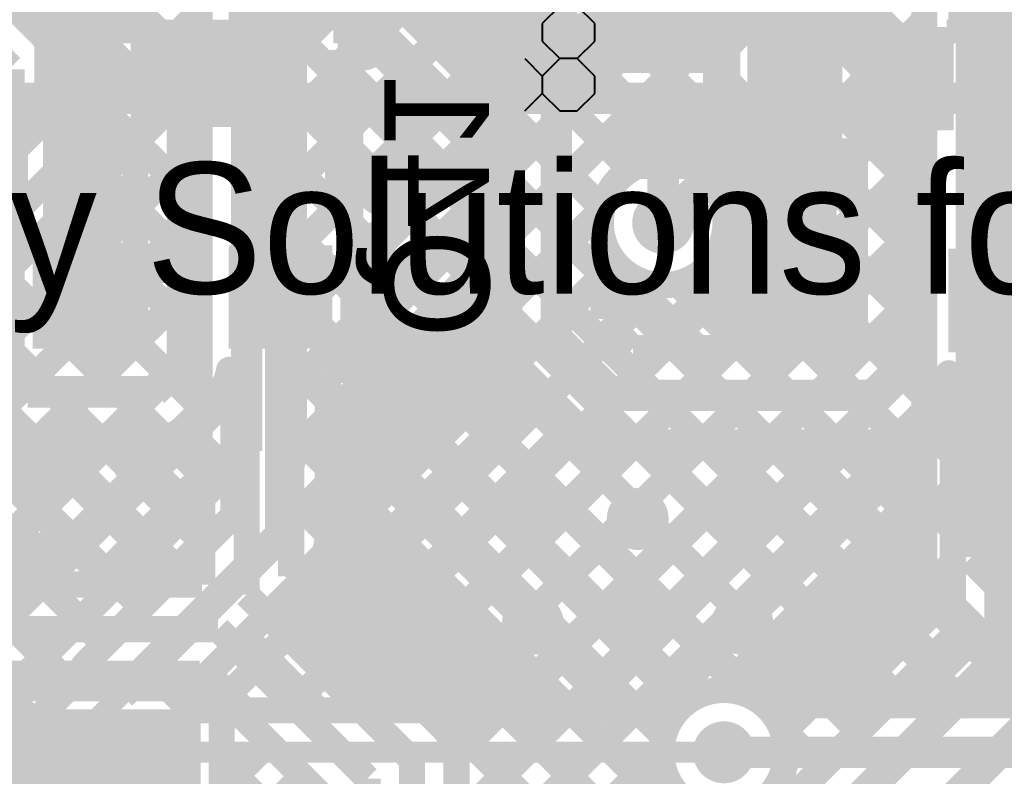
# Model space of a CAD drawing. Header units: millimetres. Extents: x 0.79 to 4.38, y 0.99 to 3.94.
# Drawn here: x 3.2013 to 3.577, y 2.5708 to 2.8595 of the extents above; entities that cross this region are included whole.
import ezdxf

# ---------------------------------------------------------------- set-up
doc = ezdxf.new("R2010")
doc.units = ezdxf.units.MM
doc.header["$MEASUREMENT"] = 0
for name, color, linetype in [('BottomLayer', 5, 'Continuous'), ('BottomOverlay', 54, 'Continuous'), ('BottomPaste', 16, 'Continuous'), ('BottomSolder', 6, 'Continuous'), ('MultiLayer', 9, 'Continuous'), ('TopLayer', 1, 'Continuous'), ('TopOverlay', 2, 'Continuous'), ('TopPaste', 8, 'Continuous'), ('TopSolder', 216, 'Continuous'), ('ViaHoleLayer', 16, 'Continuous')]:
    doc.layers.add(name, color=color, linetype=linetype)

# ---------------------------------------------------------------- blocks, each defined once
blk = doc.blocks.new('49MD_8_000_20_20_20_A_5')
at = {"layer": 'TopLayer'}
blk.add_solid([(0.0689, -0.03937), (0.28543, -0.03937), (0.0689, 0.03937), (0.28543, 0.03937)], dxfattribs=at)
at = {"layer": 'TopPaste'}
blk.add_solid([(0.0689, -0.03937), (0.28543, -0.03937), (0.0689, 0.03937), (0.28543, 0.03937)], dxfattribs=at)
at = {"layer": 'TopSolder'}
blk.add_solid([(0.0649, -0.04337), (0.28943, -0.04337), (0.0649, 0.04337), (0.28943, 0.04337)], dxfattribs=at)
blk = doc.blocks.new('R__0402_B_90')
at = {"layer": 'BottomLayer'}
for points in [[(-0.0275, 0.0125), (-0.0275, -0.0125), (-0.0095, 0.0125), (-0.0095, -0.0125)], [(0.0095, 0.0125), (0.0095, -0.0125), (0.0275, 0.0125), (0.0275, -0.0125)]]:
    blk.add_solid(points, dxfattribs=at)
at = {"layer": 'BottomOverlay', "const_width": 0.005}
for points in [[(-0.0325, 0.0175), (-0.0325, -0.0175)], [(-0.0325, 0.0175), (-0.0085, 0.0175)], [(0.0085, 0.0175), (0.0325, 0.0175)], [(0.0325, 0.0175), (0.0325, -0.0175)], [(-0.0325, -0.0175), (-0.0085, -0.0175)], [(0.0085, -0.0175), (0.0325, -0.0175)]]:
    blk.add_lwpolyline(points, dxfattribs=at)
at = {"layer": 'BottomPaste'}
for points in [[(-0.0275, 0.0125), (-0.0275, -0.0125), (-0.0095, 0.0125), (-0.0095, -0.0125)], [(0.0095, 0.0125), (0.0095, -0.0125), (0.0275, 0.0125), (0.0275, -0.0125)]]:
    blk.add_solid(points, dxfattribs=at)
at = {"layer": 'BottomSolder'}
for points in [[(-0.0315, 0.0165), (-0.0315, -0.0165), (-0.0055, 0.0165), (-0.0055, -0.0165)], [(0.0055, 0.0165), (0.0055, -0.0165), (0.0315, 0.0165), (0.0315, -0.0165)]]:
    blk.add_solid(points, dxfattribs=at)
blk = doc.blocks.new('SOT23_3_B_140')
at = {"layer": 'BottomLayer'}
for points in [[(-0.02166, 0.05807), (-0.05316, 0.05807), (-0.02166, 0.02657), (-0.05316, 0.02657)], [(0.05314, 0.05807), (0.02165, 0.05807), (0.05314, 0.02657), (0.02165, 0.02657)], [(0.01574, -0.02657), (-0.01575, -0.02657), (0.01574, -0.05807), (-0.01575, -0.05807)]]:
    blk.add_solid(points, dxfattribs=at)
at = {"layer": 'BottomOverlay'}
for points, const_width in [([(-0.06409, 0.068, 1), (-0.07393, 0.068, 1)], 0.00984), ([(-0.07639, 0.068, 1), (-0.07147, 0.068, 1)], 0.00492), ([(-0.06655, 0.068, 1), (-0.06162, 0.068, 1)], 0.00492)]:
    blk.add_lwpolyline(points, format="xyb", close=True, dxfattribs=dict(at, const_width=const_width))
at = {"layer": 'BottomOverlay', "const_width": 0.01}
for points in [[(-0.06401, 0.03), (-0.06401, -0.032)], [(0.01099, 0.032), (-0.01101, 0.032)], [(0.06399, 0.03), (0.06399, -0.031)], [(0.06399, -0.031), (0.02899, -0.031)], [(-0.02901, -0.032), (-0.06401, -0.032)]]:
    blk.add_lwpolyline(points, dxfattribs=at)
at = {"layer": 'BottomPaste'}
for points in [[(-0.02166, 0.05807), (-0.05316, 0.05807), (-0.02166, 0.02657), (-0.05316, 0.02657)], [(0.05314, 0.05807), (0.02165, 0.05807), (0.05314, 0.02657), (0.02165, 0.02657)], [(0.01574, -0.02657), (-0.01575, -0.02657), (0.01574, -0.05807), (-0.01575, -0.05807)]]:
    blk.add_solid(points, dxfattribs=at)
at = {"layer": 'BottomSolder'}
for points in [[(-0.01766, 0.06207), (-0.05716, 0.06207), (-0.01766, 0.02257), (-0.05716, 0.02257)], [(0.05714, 0.06207), (0.01765, 0.06207), (0.05714, 0.02257), (0.01765, 0.02257)], [(0.01974, -0.02257), (-0.01975, -0.02257), (0.01974, -0.06207), (-0.01975, -0.06207)]]:
    blk.add_solid(points, dxfattribs=at)
blk = doc.blocks.new('SOT23_3_B_142')
at = {"layer": 'BottomLayer'}
for points in [[(-0.02166, 0.05807), (-0.05316, 0.05807), (-0.02166, 0.02657), (-0.05316, 0.02657)], [(0.05314, 0.05807), (0.02165, 0.05807), (0.05314, 0.02657), (0.02165, 0.02657)], [(0.01574, -0.02657), (-0.01575, -0.02657), (0.01574, -0.05807), (-0.01575, -0.05807)]]:
    blk.add_solid(points, dxfattribs=at)
at = {"layer": 'BottomOverlay'}
for points, const_width in [([(-0.06409, 0.068, 1), (-0.07393, 0.068, 1)], 0.00984), ([(-0.07639, 0.068, 1), (-0.07147, 0.068, 1)], 0.00492), ([(-0.06655, 0.068, 1), (-0.06162, 0.068, 1)], 0.00492)]:
    blk.add_lwpolyline(points, format="xyb", close=True, dxfattribs=dict(at, const_width=const_width))
at = {"layer": 'BottomOverlay', "const_width": 0.01}
for points in [[(-0.06401, 0.03), (-0.06401, -0.032)], [(0.01099, 0.032), (-0.01101, 0.032)], [(0.06399, 0.03), (0.06399, -0.031)], [(0.06399, -0.031), (0.02899, -0.031)], [(-0.02901, -0.032), (-0.06401, -0.032)]]:
    blk.add_lwpolyline(points, dxfattribs=at)
at = {"layer": 'BottomPaste'}
for points in [[(-0.02166, 0.05807), (-0.05316, 0.05807), (-0.02166, 0.02657), (-0.05316, 0.02657)], [(0.05314, 0.05807), (0.02165, 0.05807), (0.05314, 0.02657), (0.02165, 0.02657)], [(0.01574, -0.02657), (-0.01575, -0.02657), (0.01574, -0.05807), (-0.01575, -0.05807)]]:
    blk.add_solid(points, dxfattribs=at)
at = {"layer": 'BottomSolder'}
for points in [[(-0.01766, 0.06207), (-0.05716, 0.06207), (-0.01766, 0.02257), (-0.05716, 0.02257)], [(0.05714, 0.06207), (0.01765, 0.06207), (0.05714, 0.02257), (0.01765, 0.02257)], [(0.01974, -0.02257), (-0.01975, -0.02257), (0.01974, -0.06207), (-0.01975, -0.06207)]]:
    blk.add_solid(points, dxfattribs=at)
blk = doc.blocks.new('SOT23_3_B_146')
at = {"layer": 'BottomLayer'}
for points in [[(-0.02166, 0.05807), (-0.05316, 0.05807), (-0.02166, 0.02657), (-0.05316, 0.02657)], [(0.05314, 0.05807), (0.02165, 0.05807), (0.05314, 0.02657), (0.02165, 0.02657)], [(0.01574, -0.02657), (-0.01575, -0.02657), (0.01574, -0.05807), (-0.01575, -0.05807)]]:
    blk.add_solid(points, dxfattribs=at)
at = {"layer": 'BottomOverlay'}
for points, const_width in [([(-0.06409, 0.068, 1), (-0.07393, 0.068, 1)], 0.00984), ([(-0.07639, 0.068, 1), (-0.07147, 0.068, 1)], 0.00492), ([(-0.06655, 0.068, 1), (-0.06162, 0.068, 1)], 0.00492)]:
    blk.add_lwpolyline(points, format="xyb", close=True, dxfattribs=dict(at, const_width=const_width))
at = {"layer": 'BottomOverlay', "const_width": 0.01}
for points in [[(-0.06401, 0.03), (-0.06401, -0.032)], [(0.01099, 0.032), (-0.01101, 0.032)], [(0.06399, 0.03), (0.06399, -0.031)], [(0.06399, -0.031), (0.02899, -0.031)], [(-0.02901, -0.032), (-0.06401, -0.032)]]:
    blk.add_lwpolyline(points, dxfattribs=at)
at = {"layer": 'BottomPaste'}
for points in [[(-0.02166, 0.05807), (-0.05316, 0.05807), (-0.02166, 0.02657), (-0.05316, 0.02657)], [(0.05314, 0.05807), (0.02165, 0.05807), (0.05314, 0.02657), (0.02165, 0.02657)], [(0.01574, -0.02657), (-0.01575, -0.02657), (0.01574, -0.05807), (-0.01575, -0.05807)]]:
    blk.add_solid(points, dxfattribs=at)
at = {"layer": 'BottomSolder'}
for points in [[(-0.01766, 0.06207), (-0.05716, 0.06207), (-0.01766, 0.02257), (-0.05716, 0.02257)], [(0.05714, 0.06207), (0.01765, 0.06207), (0.05714, 0.02257), (0.01765, 0.02257)], [(0.01974, -0.02257), (-0.01975, -0.02257), (0.01974, -0.06207), (-0.01975, -0.06207)]]:
    blk.add_solid(points, dxfattribs=at)
blk = doc.blocks.new('SOT23_3_B_150')
at = {"layer": 'BottomLayer'}
for points in [[(-0.02166, 0.05807), (-0.05316, 0.05807), (-0.02166, 0.02657), (-0.05316, 0.02657)], [(0.05314, 0.05807), (0.02165, 0.05807), (0.05314, 0.02657), (0.02165, 0.02657)], [(0.01574, -0.02657), (-0.01575, -0.02657), (0.01574, -0.05807), (-0.01575, -0.05807)]]:
    blk.add_solid(points, dxfattribs=at)
at = {"layer": 'BottomOverlay'}
for points, const_width in [([(-0.06409, 0.068, 1), (-0.07393, 0.068, 1)], 0.00984), ([(-0.07639, 0.068, 1), (-0.07147, 0.068, 1)], 0.00492), ([(-0.06655, 0.068, 1), (-0.06162, 0.068, 1)], 0.00492)]:
    blk.add_lwpolyline(points, format="xyb", close=True, dxfattribs=dict(at, const_width=const_width))
at = {"layer": 'BottomOverlay', "const_width": 0.01}
for points in [[(-0.06401, 0.03), (-0.06401, -0.032)], [(0.01099, 0.032), (-0.01101, 0.032)], [(0.06399, 0.03), (0.06399, -0.031)], [(0.06399, -0.031), (0.02899, -0.031)], [(-0.02901, -0.032), (-0.06401, -0.032)]]:
    blk.add_lwpolyline(points, dxfattribs=at)
at = {"layer": 'BottomPaste'}
for points in [[(-0.02166, 0.05807), (-0.05316, 0.05807), (-0.02166, 0.02657), (-0.05316, 0.02657)], [(0.05314, 0.05807), (0.02165, 0.05807), (0.05314, 0.02657), (0.02165, 0.02657)], [(0.01574, -0.02657), (-0.01575, -0.02657), (0.01574, -0.05807), (-0.01575, -0.05807)]]:
    blk.add_solid(points, dxfattribs=at)
at = {"layer": 'BottomSolder'}
for points in [[(-0.01766, 0.06207), (-0.05716, 0.06207), (-0.01766, 0.02257), (-0.05716, 0.02257)], [(0.05714, 0.06207), (0.01765, 0.06207), (0.05714, 0.02257), (0.01765, 0.02257)], [(0.01974, -0.02257), (-0.01975, -0.02257), (0.01974, -0.06207), (-0.01975, -0.06207)]]:
    blk.add_solid(points, dxfattribs=at)

msp = doc.modelspace()

# ---------------------------------------------------------------- linework, layer by layer
at = {"layer": 'BottomLayer'}
for points, const_width in [([(3.32286, 2.84203), (3.42233, 2.9415)], 0.01), ([(3.31883, 2.932), (3.39855, 2.85228)], 0.01), ([(3.32286, 2.81374), (3.42233, 2.91321)], 0.01), ([(3.17812, 2.903), (3.23571, 2.84541)], 0.01), ([(3.20136, 2.86195), (3.24241, 2.903)], 0.01), ([(3.32861, 2.84793), (3.32861, 2.90342)], 0.01), ([(3.5754, 2.75235), (3.5754, 2.89927)], 0.02), ([(3.21425, 2.84655), (3.26902, 2.90132)], 0.01), ([(3.32286, 2.78546), (3.43972, 2.90232)], 0.01), ([(3.46229, 2.90168), (3.51025, 2.85371)], 0.01), ([(3.47133, 2.84908), (3.52393, 2.90168)], 0.01), ([(3.32861, 2.89393), (3.3881, 2.83444)], 0.01), ([(3.22606, 2.75367), (3.22606, 2.87567)], 0.025), ([(3.30086, 2.75367), (3.30086, 2.87567)], 0.02), ([(3.5006, 2.75235), (3.5006, 2.87435)], 0.025), ([(3.47133, 2.83618), (3.47133, 2.87318)], 0.01), ([(3.19711, 2.8662), (3.20997, 2.85335)], 0.01), ([(3.23571, 2.81057), (3.23571, 2.86607)], 0.01), ([(3.32861, 2.86565), (3.3881, 2.80616)], 0.01), ([(3.39339, 2.84713), (3.41115, 2.86488)], 0.01), ([(3.47133, 2.86435), (3.51025, 2.82543)], 0.01), ([(3.51025, 2.85971), (3.51529, 2.86475)], 0.01), ([(3.51025, 2.80925), (3.51025, 2.86475)], 0.01), ([(3.47133, 2.82079), (3.51025, 2.85971)], 0.01), ([(3.18436, 2.8535), (3.19726, 2.8406)], 0.012), ([(3.4061, 2.83438), (3.4239, 2.85218)], 0.012), ([(3.4239, 2.85218), (3.44683, 2.85218)], 0.012), ([(3.32286, 2.78142), (3.32286, 2.84793)], 0.01), ([(3.32286, 2.84793), (3.32861, 2.84793)], 0.01), ([(3.03977, 2.84336), (3.24784, 2.63529)], 0.01), ([(3.32286, 2.84311), (3.3881, 2.77787)], 0.01), ([(3.19726, 2.7246), (3.19726, 2.8406)], 0.012), ([(3.21526, 2.7355), (3.21526, 2.8406)], 0.01), ([(3.21526, 2.81928), (3.23571, 2.83973)], 0.01), ([(3.26346, 2.72859), (3.26346, 2.83832)], 0.012), ([(3.21526, 2.83757), (3.23571, 2.81713)], 0.01), ([(3.4061, 2.7379), (3.4061, 2.83438)], 0.012), ([(3.47133, 2.83118), (3.47133, 2.83618)], 0.01), ([(3.47133, 2.83118), (3.47133, 2.83618)], 0.01), ([(3.47133, 2.83606), (3.52, 2.78739)], 0.01), ([(3.538, 2.72727), (3.538, 2.837)], 0.012), ([(3.3881, 2.7379), (3.3881, 2.83438)], 0.01), ([(3.46914, 2.79032), (3.51025, 2.83143)], 0.01), ([(3.47133, 2.79418), (3.47133, 2.83118)], 0.01), ([(3.03402, 2.82083), (3.23369, 2.62115)], 0.01), ([(3.32861, 2.76292), (3.3881, 2.82241)], 0.01), ([(3.23571, 2.81713), (3.24226, 2.81057)], 0.01), ([(3.32286, 2.81483), (3.3881, 2.74959)], 0.01), ([(3.44683, 2.782), (3.44683, 2.81518)], 0.012), ([(3.21526, 2.791), (3.23571, 2.81145)], 0.01), ([(3.21526, 2.80929), (3.24546, 2.77909)], 0.01), ([(3.23571, 2.81057), (3.24546, 2.81057)], 0.01), ([(3.24226, 2.81057), (3.24546, 2.80738)], 0.01), ([(3.24546, 2.73605), (3.24546, 2.81057)], 0.01), ([(3.44128, 2.73418), (3.51636, 2.80925)], 0.01), ([(3.51025, 2.80925), (3.52, 2.80925)], 0.01), ([(3.52, 2.73473), (3.52, 2.80925)], 0.01), ([(3.47133, 2.80778), (3.52, 2.75911)], 0.01), ([(3.32861, 2.73464), (3.3881, 2.79413)], 0.01), ([(3.46729, 2.79418), (3.47133, 2.79418)], 0.01), ([(3.03402, 2.79254), (3.22097, 2.60559)], 0.01), ([(3.21526, 2.76271), (3.24546, 2.79291)], 0.01), ([(3.32286, 2.78654), (3.32798, 2.78142)], 0.01), ([(3.46957, 2.73418), (3.52, 2.78461)], 0.01), ([(3.21526, 2.781), (3.24546, 2.75081)], 0.01), ([(3.32286, 2.78142), (3.32861, 2.78142)], 0.01), ([(3.32861, 2.72593), (3.32861, 2.78142)], 0.01), ([(3.32861, 2.7808), (3.52147, 2.58793)], 0.01), ([(3.47058, 2.78025), (3.51665, 2.73418)], 0.01), ([(3.4241, 2.74536), (3.4241, 2.77492)], 0.01), ([(3.4241, 2.77016), (3.46008, 2.73418)], 0.01), ([(3.21633, 2.7355), (3.24546, 2.76462)], 0.01), ([(3.31886, 2.6966), (3.3881, 2.76584)], 0.01), ([(3.46023, 2.76231), (3.48836, 2.73418)], 0.01), ([(3.03977, 2.75851), (3.20682, 2.59145)], 0.01), ([(3.42414, 2.74532), (3.43851, 2.75969)], 0.01), ([(3.49785, 2.73418), (3.52, 2.75632)], 0.01), ([(3.21526, 2.75272), (3.23249, 2.7355)], 0.01), ([(3.30086, 2.66286), (3.30086, 2.75367)], 0.012), ([(3.5754, 2.6164), (3.5754, 2.75235)], 0.012), ([(3.32861, 2.75251), (3.47913, 2.60199)], 0.01), ([(3.4241, 2.74536), (3.43528, 2.73418)], 0.01), ([(3.31886, 2.66832), (3.3881, 2.73756)], 0.01), ([(3.4061, 2.7379), (3.42782, 2.71618)], 0.012), ([(3.21526, 2.7355), (3.24491, 2.7355)], 0.01), ([(3.43528, 2.73418), (3.51945, 2.73418)], 0.01), ([(3.25236, 2.7175), (3.26346, 2.72859)], 0.012), ([(3.52691, 2.71618), (3.538, 2.72727)], 0.012), ([(3.19726, 2.7246), (3.20436, 2.7175)], 0.012), ([(3.28286, 2.67032), (3.28286, 2.72593)], 0.01), ([(3.31886, 2.72593), (3.32861, 2.72593)], 0.01), ([(3.31886, 2.66286), (3.31886, 2.72593)], 0.01), ([(3.32691, 2.72593), (3.45464, 2.59819)], 0.01), ([(3.39339, 2.72515), (3.41507, 2.70347)], 0.01), ([(3.5574, 2.62386), (3.5574, 2.72461)], 0.01), ([(3.27482, 2.596), (3.39868, 2.71986)], 0.01), ([(3.13169, 2.566), (3.28286, 2.71717)], 0.01), ([(3.20436, 2.7175), (3.25236, 2.7175)], 0.012), ([(3.26511, 2.70479), (3.27616, 2.71584)], 0.01), ([(3.27812, 2.71815), (3.28286, 2.71341)], 0.01), ([(3.42782, 2.71618), (3.52691, 2.71618)], 0.012), ([(3.53966, 2.70347), (3.5507, 2.71452)], 0.01), ([(3.44453, 2.596), (3.5574, 2.70887)], 0.01), ([(3.26412, 2.70386), (3.28286, 2.68512)], 0.01), ([(3.30311, 2.596), (3.41283, 2.70572)], 0.01), ([(3.31886, 2.70569), (3.42855, 2.596)], 0.01), ([(3.5435, 2.70732), (3.5574, 2.69342)], 0.01), ([(3.07561, 2.56649), (3.20861, 2.6995)], 0.01), ([(3.1034, 2.566), (3.2369, 2.6995)], 0.01), ([(3.20436, 2.6995), (3.25236, 2.6995)], 0.01), ([(3.21192, 2.6995), (3.26198, 2.64943)], 0.01), ([(3.2402, 2.6995), (3.27612, 2.66358)], 0.01), ([(3.33139, 2.596), (3.43357, 2.69818)], 0.01), ([(3.35968, 2.596), (3.46185, 2.69818)], 0.01), ([(3.38796, 2.596), (3.49014, 2.69818)], 0.01), ([(3.41624, 2.596), (3.51842, 2.69818)], 0.01), ([(3.42782, 2.69818), (3.52691, 2.69818)], 0.01), ([(3.43951, 2.69818), (3.53562, 2.60207)], 0.01), ([(3.46779, 2.69818), (3.54976, 2.61621)], 0.01), ([(3.49608, 2.69818), (3.5574, 2.63685)], 0.01), ([(3.52436, 2.69818), (3.5574, 2.66514)], 0.01), ([(3.15997, 2.566), (3.28286, 2.68889)], 0.01), ([(3.4789, 2.60209), (3.5574, 2.68059)], 0.01), ([(3.31886, 2.67741), (3.40027, 2.596)], 0.01), ([(3.22727, 2.61473), (3.28286, 2.67032)], 0.01), ([(3.24, 2.602), (3.30086, 2.66286)], 0.012), ([(3.31554, 2.65244), (3.37198, 2.596)], 0.01), ([(3.4926, 2.5875), (3.5574, 2.6523)], 0.01), ([(3.25946, 2.596), (3.31356, 2.65011)], 0.01), ([(3.30158, 2.63812), (3.3437, 2.596)], 0.01), ([(3.28743, 2.62398), (3.31541, 2.596)], 0.01), ([(3.49085, 2.55747), (3.5574, 2.62402)], 0.01), ([(3.4909, 2.55735), (3.5574, 2.62386)], 0.01), ([(3.502, 2.543), (3.5754, 2.6164)], 0.012), ([(3.27329, 2.60984), (3.28713, 2.596)], 0.01), ([(3.528, 2.533), (3.607, 2.612)], 0.012), ([(3.18137, 2.566), (3.22286, 2.60748)], 0.01), ([(3.188, 2.55), (3.24, 2.602)], 0.008), ([(3.25946, 2.596), (3.45237, 2.596)], 0.01), ([(3.49199, 2.58913), (3.50733, 2.57379)], 0.01), ([(3.19102, 2.53181), (3.23921, 2.58)], 0.008), ([(3.23921, 2.58), (3.47, 2.58)], 0.008)]:
    msp.add_lwpolyline(points, dxfattribs=dict(at, const_width=const_width))
at = {"layer": 'BottomLayer', "const_width": 0.01}
for points in [[(3.20997, 2.85335, -0.199396), (3.21526, 2.8406)], [(3.20999, 2.85332, -0.198912), (3.21526, 2.8406)], [(3.3881, 2.83438, -0.199396), (3.39339, 2.84713)], [(3.3881, 2.83438, -0.198912), (3.39337, 2.8471)], [(3.46729, 2.79418, -0.135017), (3.47064, 2.782)], [(3.47064, 2.782, -0.85937), (3.4241, 2.77492)], [(3.39339, 2.72515, -0.199396), (3.3881, 2.7379)], [(3.39337, 2.72517, -0.198912), (3.3881, 2.7379)], [(3.28126, 2.72593, -0.16103), (3.27616, 2.71584)], [(3.28126, 2.72593, -0.160552), (3.27619, 2.71586)], [(3.5558, 2.72461, -0.16103), (3.5507, 2.71452)], [(3.5558, 2.72461, -0.160552), (3.55073, 2.71454)], [(3.20436, 2.6995, -0.199396), (3.19161, 2.70479)], [(3.20436, 2.6995, -0.198912), (3.19164, 2.70477)], [(3.26511, 2.70479, -0.199396), (3.25236, 2.6995)], [(3.26509, 2.70477, -0.198912), (3.25236, 2.6995)], [(3.42782, 2.69818, -0.199396), (3.41507, 2.70347)], [(3.42782, 2.69818, -0.198912), (3.41509, 2.70345)], [(3.53966, 2.70347, -0.199396), (3.52691, 2.69818)], [(3.53963, 2.70345, -0.198912), (3.52691, 2.69818)], [(3.31886, 2.66286, -0.199396), (3.31356, 2.65011)], [(3.31886, 2.66286, -0.198912), (3.31359, 2.65013)], [(3.22286, 2.60748, -0.119535), (3.22727, 2.61473)], [(3.45237, 2.596, -0.685879), (3.49381, 2.58)], [(3.49381, 2.58, -0.194533), (3.48712, 2.56345)]]:
    msp.add_lwpolyline(points, format="xyb", dxfattribs=at)
at = {"layer": 'BottomLayer'}
for points, const_width in [([(3.20747, 2.85335, 1), (3.21247, 2.85335, 1)], 0.005), ([(3.20749, 2.85332, 1), (3.21249, 2.85332, 1)], 0.005), ([(3.39087, 2.8471, 1), (3.39587, 2.8471, 1)], 0.005), ([(3.39089, 2.84713, 1), (3.39589, 2.84713, 1)], 0.005), ([(3.21276, 2.8406, 1), (3.21776, 2.8406, 1)], 0.005), ([(3.21276, 2.8406, 1), (3.21776, 2.8406, 1)], 0.005), ([(3.3856, 2.83438, 1), (3.3906, 2.83438, 1)], 0.005), ([(3.3856, 2.83438, 1), (3.3906, 2.83438, 1)], 0.005), ([(3.33509, 2.796, 1), (3.34691, 2.796, 1)], 0.01181), ([(3.37509, 2.797, 1), (3.38691, 2.797, 1)], 0.01181), ([(3.46479, 2.79418, 1), (3.46979, 2.79418, 1)], 0.005), ([(3.44093, 2.782, 1), (3.45274, 2.782, 1)], 0.01181), ([(3.46814, 2.782, 1), (3.47314, 2.782, 1)], 0.005), ([(3.46814, 2.782, 1), (3.47314, 2.782, 1)], 0.005), ([(3.4216, 2.77492, 1), (3.4266, 2.77492, 1)], 0.005), ([(3.33509, 2.757, 1), (3.34691, 2.757, 1)], 0.01181), ([(3.37509, 2.757, 1), (3.38691, 2.757, 1)], 0.01181), ([(3.3856, 2.7379, 1), (3.3906, 2.7379, 1)], 0.005), ([(3.3856, 2.7379, 1), (3.3906, 2.7379, 1)], 0.005), ([(3.27876, 2.72593, 1), (3.28376, 2.72593, 1)], 0.005), ([(3.27876, 2.72593, 1), (3.28376, 2.72593, 1)], 0.005), ([(3.33509, 2.717, 1), (3.34691, 2.717, 1)], 0.01181), ([(3.37509, 2.717, 1), (3.38691, 2.717, 1)], 0.01181), ([(3.39087, 2.72517, 1), (3.39587, 2.72517, 1)], 0.005), ([(3.39089, 2.72515, 1), (3.39589, 2.72515, 1)], 0.005), ([(3.5533, 2.72461, 1), (3.5583, 2.72461, 1)], 0.005), ([(3.5533, 2.72461, 1), (3.5583, 2.72461, 1)], 0.005), ([(3.27366, 2.71584, 1), (3.27866, 2.71584, 1)], 0.005), ([(3.27369, 2.71586, 1), (3.27869, 2.71586, 1)], 0.005), ([(3.5482, 2.71452, 1), (3.5532, 2.71452, 1)], 0.005), ([(3.54823, 2.71454, 1), (3.55323, 2.71454, 1)], 0.005), ([(3.26259, 2.70477, 1), (3.26759, 2.70477, 1)], 0.005), ([(3.26261, 2.70479, 1), (3.26761, 2.70479, 1)], 0.005), ([(3.41257, 2.70347, 1), (3.41757, 2.70347, 1)], 0.005), ([(3.4126, 2.70345, 1), (3.41759, 2.70345, 1)], 0.005), ([(3.53713, 2.70345, 1), (3.54213, 2.70345, 1)], 0.005), ([(3.53716, 2.70347, 1), (3.54216, 2.70347, 1)], 0.005), ([(3.20219, 2.692, 1), (3.21401, 2.692, 1)], 0.01181), ([(3.20186, 2.6995, 1), (3.20686, 2.6995, 1)], 0.005), ([(3.20186, 2.6995, 1), (3.20686, 2.6995, 1)], 0.005), ([(3.24219, 2.692, 1), (3.25401, 2.692, 1)], 0.01181), ([(3.24986, 2.6995, 1), (3.25486, 2.6995, 1)], 0.005), ([(3.24986, 2.6995, 1), (3.25486, 2.6995, 1)], 0.005), ([(3.42532, 2.69818, 1), (3.43032, 2.69818, 1)], 0.005), ([(3.42532, 2.69818, 1), (3.43032, 2.69818, 1)], 0.005), ([(3.52441, 2.69818, 1), (3.52941, 2.69818, 1)], 0.005), ([(3.52441, 2.69818, 1), (3.52941, 2.69818, 1)], 0.005), ([(3.39123, 2.669, 1), (3.40304, 2.669, 1)], 0.01181), ([(3.43123, 2.669, 1), (3.44304, 2.669, 1)], 0.01181), ([(3.47023, 2.669, 1), (3.48204, 2.669, 1)], 0.01181), ([(3.31636, 2.66286, 1), (3.32136, 2.66286, 1)], 0.005), ([(3.31636, 2.66286, 1), (3.32136, 2.66286, 1)], 0.005), ([(3.20219, 2.652, 1), (3.21401, 2.652, 1)], 0.01181), ([(3.24219, 2.652, 1), (3.25401, 2.652, 1)], 0.01181), ([(3.31106, 2.65011, 1), (3.31606, 2.65011, 1)], 0.005), ([(3.31109, 2.65013, 1), (3.31609, 2.65013, 1)], 0.005), ([(3.39123, 2.629, 1), (3.40304, 2.629, 1)], 0.01181), ([(3.43123, 2.629, 1), (3.44304, 2.629, 1)], 0.01181), ([(3.47123, 2.629, 1), (3.48304, 2.629, 1)], 0.01181), ([(3.22477, 2.61473, 1), (3.22977, 2.61473, 1)], 0.005), ([(3.22036, 2.60748, 1), (3.22536, 2.60748, 1)], 0.005), ([(3.44987, 2.596, 1), (3.45487, 2.596, 1)], 0.005), ([(3.46409, 2.58, 1), (3.47591, 2.58, 1)], 0.01181), ([(3.49131, 2.58, 1), (3.49631, 2.58, 1)], 0.005), ([(3.49131, 2.58, 1), (3.49631, 2.58, 1)], 0.005)]:
    msp.add_lwpolyline(points, format="xyb", close=True, dxfattribs=dict(at, const_width=const_width))
at = {"layer": 'BottomOverlay'}
for p, q in [((3.4074, 2.86467), (3.40074, 2.858)), ((3.42073, 2.858), (3.41407, 2.86467)), ((3.40074, 2.858), (3.40074, 2.85134)), ((3.42073, 2.85134), (3.42073, 2.858)), ((3.40074, 2.85134), (3.4074, 2.84467)), ((3.41407, 2.84467), (3.42073, 2.85134)), ((3.39407, 2.84467), (3.40074, 2.83801)), ((3.4074, 2.84467), (3.40074, 2.83801)), ((3.41407, 2.84467), (3.4074, 2.84467)), ((3.42073, 2.83801), (3.41407, 2.84467)), ((3.40074, 2.83801), (3.40074, 2.83135)), ((3.42073, 2.83135), (3.42073, 2.83801)), ((3.39407, 2.82468), (3.40074, 2.83135)), ((3.40074, 2.83135), (3.4074, 2.82468)), ((3.41407, 2.82468), (3.42073, 2.83135)), ((3.4074, 2.82468), (3.41407, 2.82468))]:
    msp.add_line(p, q, dxfattribs=at)
at = {"layer": 'MultiLayer', "const_width": 0.01181}
for points in [[(3.33509, 2.796, 1), (3.34691, 2.796, 1)], [(3.37509, 2.797, 1), (3.38691, 2.797, 1)], [(3.44093, 2.782, 1), (3.45274, 2.782, 1)], [(3.33509, 2.757, 1), (3.34691, 2.757, 1)], [(3.37509, 2.757, 1), (3.38691, 2.757, 1)], [(3.33509, 2.717, 1), (3.34691, 2.717, 1)], [(3.37509, 2.717, 1), (3.38691, 2.717, 1)], [(3.20219, 2.692, 1), (3.21401, 2.692, 1)], [(3.24219, 2.692, 1), (3.25401, 2.692, 1)], [(3.39123, 2.669, 1), (3.40304, 2.669, 1)], [(3.43123, 2.669, 1), (3.44304, 2.669, 1)], [(3.47023, 2.669, 1), (3.48204, 2.669, 1)], [(3.20219, 2.652, 1), (3.21401, 2.652, 1)], [(3.24219, 2.652, 1), (3.25401, 2.652, 1)], [(3.39123, 2.629, 1), (3.40304, 2.629, 1)], [(3.43123, 2.629, 1), (3.44304, 2.629, 1)], [(3.47123, 2.629, 1), (3.48304, 2.629, 1)], [(3.46409, 2.58, 1), (3.47591, 2.58, 1)]]:
    msp.add_lwpolyline(points, format="xyb", close=True, dxfattribs=at)
at = {"layer": 'TopLayer'}
for points, const_width in [([(3.21289, 2.82466), (3.21289, 3.333)], 0.012), ([(3.23089, 2.82466), (3.23089, 3.30015)], 0.01), ([(3.485, 2.82017), (3.485, 3.215)], 0.012), ([(3.503, 2.82017), (3.503, 3.215)], 0.01), ([(3.467, 2.82762), (3.467, 3.20754)], 0.01), ([(3.28791, 2.695), (3.28791, 3.1335)], 0.012), ([(3.5645, 2.6545), (3.5645, 3.1335)], 0.012), ([(3.26991, 2.695), (3.26991, 3.11791)], 0.01), ([(3.30591, 2.695), (3.30591, 3.11791)], 0.01), ([(3.5465, 2.6545), (3.5465, 3.11791)], 0.01), ([(3.30591, 2.84771), (3.467, 3.0088)], 0.01), ([(3.30591, 3.00714), (3.467, 2.84605)], 0.01), ([(3.30591, 2.82225), (3.467, 2.98334)], 0.01), ([(3.30591, 2.98168), (3.46348, 2.82411)], 0.01), ([(3.30591, 2.7968), (3.467, 2.95788)], 0.01), ([(3.30591, 2.95622), (3.45076, 2.81138)], 0.01), ([(3.30591, 2.77134), (3.467, 2.93243)], 0.01), ([(3.30591, 2.93077), (3.43438, 2.8023)], 0.01), ([(3.30591, 2.74588), (3.467, 2.90697)], 0.01), ([(3.30591, 2.90531), (3.42368, 2.78755)], 0.01), ([(3.23089, 2.84905), (3.26991, 2.88807)], 0.01), ([(3.503, 2.88642), (3.5465, 2.84291)], 0.01), ([(3.503, 2.84115), (3.5465, 2.88465)], 0.01), ([(3.30591, 2.72043), (3.467, 2.88152)], 0.01), ([(3.23089, 2.87851), (3.26991, 2.83949)], 0.01), ([(3.30591, 2.87986), (3.58766, 2.5981)], 0.01), ([(3.0321, 2.87365), (3.26175, 2.644)], 0.01), ([(3.23086, 2.82356), (3.26991, 2.86262)], 0.01), ([(3.50221, 2.81491), (3.5465, 2.8592)], 0.01), ([(3.503, 2.86096), (3.5465, 2.81746)], 0.01), ([(3.30591, 2.69497), (3.467, 2.85606)], 0.01), ([(3.30591, 2.8544), (3.56231, 2.598)], 0.01), ([(3.23089, 2.85306), (3.26991, 2.81403)], 0.01), ([(3.0321, 2.8482), (3.2363, 2.644)], 0.01), ([(3.12073, 2.68798), (3.26991, 2.83716)], 0.01), ([(3.503, 2.8355), (3.5465, 2.792)], 0.01), ([(3.33242, 2.61966), (3.5465, 2.83374)], 0.01), ([(3.30591, 2.82895), (3.53686, 2.598)], 0.01), ([(3.44163, 2.80524), (3.467, 2.8306)], 0.01), ([(3.17155, 2.78332), (3.21289, 2.82466)], 0.012), ([(3.23089, 2.8276), (3.26991, 2.78858)], 0.01), ([(3.44513, 2.80575), (3.467, 2.82762)], 0.01), ([(3.0321, 2.82274), (3.21084, 2.644)], 0.01), ([(3.44683, 2.782), (3.485, 2.82017)], 0.012), ([(3.13346, 2.67526), (3.26991, 2.81171)], 0.01), ([(3.1953, 2.78161), (3.22559, 2.81191)], 0.01), ([(3.22336, 2.80968), (3.26991, 2.76312)], 0.01), ([(3.50104, 2.81201), (3.5465, 2.76654)], 0.01), ([(3.34515, 2.60693), (3.5465, 2.80829)], 0.01), ([(3.47058, 2.78029), (3.4977, 2.80742)], 0.01), ([(3.30591, 2.80349), (3.5114, 2.598)], 0.01), ([(3.48894, 2.79865), (3.5465, 2.74109)], 0.01), ([(3.21063, 2.79695), (3.26991, 2.73767)], 0.01), ([(3.30491, 2.66852), (3.4236, 2.7872)], 0.01), ([(3.14619, 2.66253), (3.26991, 2.78625)], 0.01), ([(3.1979, 2.78422), (3.26991, 2.71221)], 0.01), ([(3.35788, 2.5942), (3.5465, 2.78283)], 0.01), ([(3.47621, 2.78592), (3.5465, 2.71563)], 0.01), ([(3.30591, 2.77803), (3.48595, 2.598)], 0.01), ([(3.46713, 2.76955), (3.5465, 2.69018)], 0.01), ([(3.18926, 2.76741), (3.27091, 2.68575)], 0.01), ([(3.30697, 2.64512), (3.42857, 2.76672)], 0.01), ([(3.15892, 2.6498), (3.26991, 2.7608)], 0.01), ([(3.1717, 2.75951), (3.27091, 2.6603)], 0.01), ([(3.31969, 2.63239), (3.44553, 2.75822)], 0.01), ([(3.36791, 2.57878), (3.5465, 2.75737)], 0.01), ([(3.45238, 2.75884), (3.5465, 2.66472)], 0.01), ([(3.30591, 2.75258), (3.45795, 2.60054)], 0.01), ([(3.17857, 2.644), (3.26991, 2.73534)], 0.01), ([(3.37131, 2.55673), (3.5465, 2.73192)], 0.01), ([(3.30591, 2.72712), (3.44697, 2.58606)], 0.01), ([(3.20403, 2.644), (3.26991, 2.70988)], 0.01), ([(3.38404, 2.544), (3.5465, 2.70646)], 0.01), ([(3.30591, 2.70167), (3.44812, 2.55945)], 0.01), ([(3.28791, 2.64013), (3.28791, 2.695)], 0.01), ([(3.27091, 2.644), (3.27091, 2.68908)], 0.01), ([(3.30491, 2.64717), (3.30491, 2.68908)], 0.01), ([(3.22948, 2.644), (3.27091, 2.68543)], 0.01), ([(3.4693, 2.6038), (3.5465, 2.68101)], 0.01), ([(3.30491, 2.67721), (3.451, 2.53112)], 0.01), ([(3.25494, 2.644), (3.27091, 2.65997)], 0.01), ([(3.48895, 2.598), (3.5465, 2.65555)], 0.01), ([(3.5645, 2.6545), (3.607, 2.612)], 0.012), ([(3.30491, 2.65175), (3.451, 2.50567)], 0.01), ([(3.16472, 2.644), (3.27091, 2.644)], 0.01), ([(3.30491, 2.64717), (3.363, 2.58908)], 0.01), ([(3.28791, 2.64013), (3.351, 2.57704)], 0.01), ([(3.5518, 2.64174), (3.58325, 2.61029)], 0.01), ([(3.51441, 2.598), (3.55498, 2.63857)], 0.01), ([(3.15767, 2.627), (3.277, 2.627)], 0.01), ([(3.277, 2.627), (3.334, 2.57)], 0.01), ([(3.53986, 2.598), (3.5677, 2.62584)], 0.01), ([(3.15767, 2.61), (3.26996, 2.61)], 0.01), ([(3.19393, 2.61), (3.1995, 2.60443)], 0.01), ([(3.21537, 2.60443), (3.22094, 2.61)], 0.01), ([(3.21939, 2.61), (3.22495, 2.60443)], 0.01), ([(3.24083, 2.60443), (3.2464, 2.61)], 0.01), ([(3.24484, 2.61), (3.25041, 2.60443)], 0.01), ([(3.26996, 2.61), (3.27553, 2.60443)], 0.01), ([(3.56532, 2.598), (3.58043, 2.61311)], 0.01), ([(3.26628, 2.60443), (3.2709, 2.60905)], 0.01), ([(3.17563, 2.60443), (3.27553, 2.60443)], 0.01), ([(3.27553, 2.60443), (3.27837, 2.60159)], 0.01), ([(3.27837, 2.60159), (3.317, 2.56296)], 0.01), ([(3.27837, 2.45078), (3.27837, 2.60159)], 0.01), ([(3.27837, 2.59106), (3.28363, 2.59633)], 0.01), ([(3.48559, 2.598), (3.58774, 2.598)], 0.01), ([(3.27837, 2.56561), (3.29636, 2.5836)], 0.01), ([(3.39677, 2.53127), (3.4462, 2.5807)], 0.01), ([(3.47, 2.58), (3.7325, 2.58)], 0.012), ([(3.27837, 2.57647), (3.317, 2.53784)], 0.01), ([(3.351, 2.553), (3.351, 2.57704)], 0.01), ([(3.368, 2.56004), (3.368, 2.57704)], 0.01), ([(3.27837, 2.54015), (3.30909, 2.57087)], 0.01), ([(3.334, 2.201), (3.334, 2.57)], 0.01)]:
    msp.add_lwpolyline(points, dxfattribs=dict(at, const_width=const_width))
at = {"layer": 'TopLayer', "const_width": 0.01}
for points in [[(3.23089, 2.82466, -0.199396), (3.22559, 2.81191)], [(3.23089, 2.82466, -0.198912), (3.22562, 2.81193)], [(3.503, 2.82017, -0.199396), (3.4977, 2.80742)], [(3.503, 2.82017, -0.198912), (3.49773, 2.80744)], [(3.47058, 2.78029, -2.1888), (3.44513, 2.80575)], [(3.27091, 2.68908, -0.08392), (3.26991, 2.695)], [(3.30591, 2.695, -0.08392), (3.30491, 2.68908)], [(3.55178, 2.64177, -0.198912), (3.5465, 2.6545)], [(3.5518, 2.64174, -0.199396), (3.5465, 2.6545)], [(3.45188, 2.56455, -0.927187), (3.48559, 2.598)], [(3.363, 2.58908, -0.199327), (3.368, 2.57704)], [(3.36302, 2.58906, -0.198912), (3.368, 2.57704)]]:
    msp.add_lwpolyline(points, format="xyb", dxfattribs=at)
at = {"layer": 'TopLayer'}
for points, const_width in [([(3.22839, 2.82466, 1), (3.23339, 2.82466, 1)], 0.005), ([(3.22839, 2.82466, 1), (3.23339, 2.82466, 1)], 0.005), ([(3.5005, 2.82017, 1), (3.5055, 2.82017, 1)], 0.005), ([(3.5005, 2.82017, 1), (3.5055, 2.82017, 1)], 0.005), ([(3.22309, 2.81191, 1), (3.22809, 2.81191, 1)], 0.005), ([(3.22312, 2.81193, 1), (3.22812, 2.81193, 1)], 0.005), ([(3.44263, 2.80575, 1), (3.44763, 2.80575, 1)], 0.005), ([(3.4952, 2.80742, 1), (3.5002, 2.80742, 1)], 0.005), ([(3.49523, 2.80744, 1), (3.50023, 2.80744, 1)], 0.005), ([(3.33509, 2.796, 1), (3.34691, 2.796, 1)], 0.01181), ([(3.37509, 2.797, 1), (3.38691, 2.797, 1)], 0.01181), ([(3.44093, 2.782, 1), (3.45274, 2.782, 1)], 0.01181), ([(3.46808, 2.78029, 1), (3.47308, 2.78029, 1)], 0.005), ([(3.33509, 2.757, 1), (3.34691, 2.757, 1)], 0.01181), ([(3.37509, 2.757, 1), (3.38691, 2.757, 1)], 0.01181), ([(3.33509, 2.717, 1), (3.34691, 2.717, 1)], 0.01181), ([(3.37509, 2.717, 1), (3.38691, 2.717, 1)], 0.01181), ([(3.20219, 2.692, 1), (3.21401, 2.692, 1)], 0.01181), ([(3.24219, 2.692, 1), (3.25401, 2.692, 1)], 0.01181), ([(3.26741, 2.695, 1), (3.27241, 2.695, 1)], 0.005), ([(3.30341, 2.695, 1), (3.30841, 2.695, 1)], 0.005), ([(3.26841, 2.68908, 1), (3.27341, 2.68908, 1)], 0.005), ([(3.30241, 2.68908, 1), (3.30741, 2.68908, 1)], 0.005), ([(3.39123, 2.669, 1), (3.40304, 2.669, 1)], 0.01181), ([(3.43123, 2.669, 1), (3.44304, 2.669, 1)], 0.01181), ([(3.47023, 2.669, 1), (3.48204, 2.669, 1)], 0.01181), ([(3.20219, 2.652, 1), (3.21401, 2.652, 1)], 0.01181), ([(3.24219, 2.652, 1), (3.25401, 2.652, 1)], 0.01181), ([(3.544, 2.6545, 1), (3.549, 2.6545, 1)], 0.005), ([(3.544, 2.6545, 1), (3.549, 2.6545, 1)], 0.005), ([(3.54928, 2.64177, 1), (3.55428, 2.64177, 1)], 0.005), ([(3.5493, 2.64174, 1), (3.5543, 2.64174, 1)], 0.005), ([(3.39123, 2.629, 1), (3.40304, 2.629, 1)], 0.01181), ([(3.43123, 2.629, 1), (3.44304, 2.629, 1)], 0.01181), ([(3.47123, 2.629, 1), (3.48304, 2.629, 1)], 0.01181), ([(3.48309, 2.598, 1), (3.48809, 2.598, 1)], 0.005), ([(3.3605, 2.58908, 1), (3.3655, 2.58908, 1)], 0.005), ([(3.36052, 2.58906, 1), (3.36552, 2.58906, 1)], 0.005), ([(3.46409, 2.58, 1), (3.47591, 2.58, 1)], 0.01181), ([(3.3655, 2.57704, 1), (3.3705, 2.57704, 1)], 0.005), ([(3.3655, 2.57704, 1), (3.3705, 2.57704, 1)], 0.005)]:
    msp.add_lwpolyline(points, format="xyb", close=True, dxfattribs=dict(at, const_width=const_width))
at = {"layer": 'TopOverlay', "const_width": 0.003}
for points in [[(3.219, 2.858), (3.303, 2.858)], [(3.324, 2.858), (3.342, 2.858)], [(3.405, 2.858), (3.426, 2.858)], [(3.441, 2.858), (3.459, 2.858)], [(3.504, 2.858), (3.528, 2.858)], [(3.555, 2.858), (3.633, 2.858)], [(3.219, 2.855), (3.303, 2.855)], [(3.321, 2.855), (3.339, 2.855)], [(3.405, 2.855), (3.426, 2.855)], [(3.441, 2.855), (3.459, 2.855)], [(3.507, 2.855), (3.531, 2.855)], [(3.555, 2.855), (3.63, 2.855)], [(3.225, 2.852), (3.297, 2.852)], [(3.321, 2.852), (3.339, 2.852)], [(3.405, 2.852), (3.426, 2.852)], [(3.441, 2.852), (3.459, 2.852)], [(3.507, 2.852), (3.534, 2.852)], [(3.555, 2.852), (3.621, 2.852)], [(3.009, 2.834), (3.651, 2.834)], [(3, 2.828), (3.651, 2.828)], [(3.003, 2.831), (3.651, 2.831)], [(2.994, 2.825), (3.651, 2.825)]]:
    msp.add_lwpolyline(points, dxfattribs=at)
at = {"layer": 'ViaHoleLayer'}
for points, const_width in [([(3.33706, 2.796, 1), (3.34494, 2.796, 1)], 0.00787), ([(3.37706, 2.797, 1), (3.38494, 2.797, 1)], 0.00787), ([(3.44388, 2.782, 1), (3.44978, 2.782, 1)], 0.00591), ([(3.33706, 2.757, 1), (3.34494, 2.757, 1)], 0.00787), ([(3.37706, 2.757, 1), (3.38494, 2.757, 1)], 0.00787), ([(3.33706, 2.717, 1), (3.34494, 2.717, 1)], 0.00787), ([(3.37706, 2.717, 1), (3.38494, 2.717, 1)], 0.00787), ([(3.20416, 2.692, 1), (3.21204, 2.692, 1)], 0.00787), ([(3.24416, 2.692, 1), (3.25204, 2.692, 1)], 0.00787), ([(3.3932, 2.669, 1), (3.40108, 2.669, 1)], 0.00787), ([(3.4332, 2.669, 1), (3.44108, 2.669, 1)], 0.00787), ([(3.4722, 2.669, 1), (3.48008, 2.669, 1)], 0.00787), ([(3.20416, 2.652, 1), (3.21204, 2.652, 1)], 0.00787), ([(3.24416, 2.652, 1), (3.25204, 2.652, 1)], 0.00787), ([(3.3932, 2.629, 1), (3.40108, 2.629, 1)], 0.00787), ([(3.4332, 2.629, 1), (3.44108, 2.629, 1)], 0.00787), ([(3.4732, 2.629, 1), (3.48108, 2.629, 1)], 0.00787), ([(3.46705, 2.58, 1), (3.47295, 2.58, 1)], 0.00591)]:
    msp.add_lwpolyline(points, format="xyb", close=True, dxfattribs=dict(at, const_width=const_width))

# ---------------------------------------------------------------- block references
for name, p, rotation in [('SOT23_3_B_142', (3.26345, 2.918), 180), ('SOT23_3_B_150', (3.53799, 2.91668), 180), ('R__0402_B_90', (3.44683, 2.83368), 90), ('SOT23_3_B_140', (3.26345, 2.796), 180), ('SOT23_3_B_146', (3.53799, 2.79468), 180), ('49MD_8_000_20_20_20_A_5', (3.227, 2.307), 90)]:
    msp.add_blockref(name, p, dxfattribs=dict(rotation=rotation))

# ---------------------------------------------------------------- texts
at = {"layer": 'BottomOverlay', "text_generation_flag": 2}
msp.add_text('Q41', height=0.04, rotation=270, dxfattribs=at).set_placement((3.34045, 2.738))
at = {"layer": 'TopOverlay'}
msp.add_text('Manufacturing Security Solutions for the Self Storage Industry', height=0.05, rotation=360, dxfattribs=at).set_placement((2.547, 2.755))

doc.saveas('drawing.dxf')
